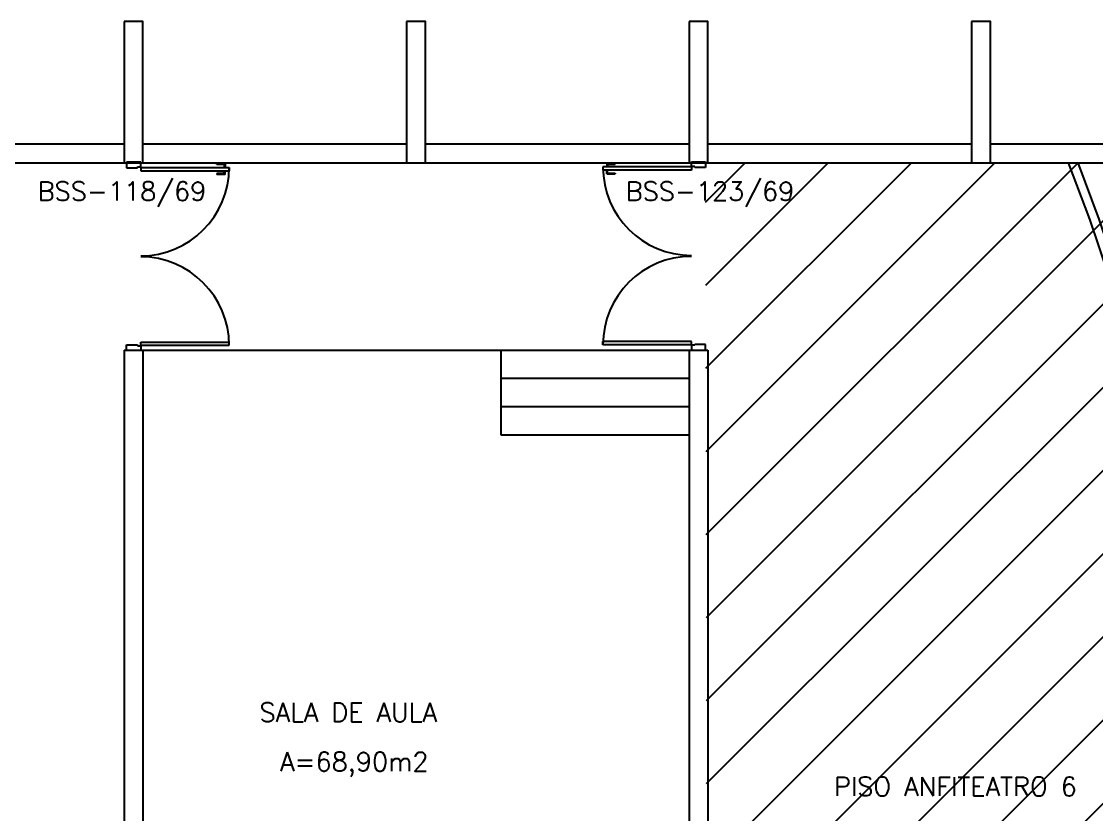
# Model space of a CAD drawing. Extents: x -248 to -11, y 347 to 447.
# Drawn here: x -118.36 to -106.94, y 425.11 to 433.53 of the extents above; entities that cross this region are included whole.
import ezdxf
from ezdxf.enums import TextEntityAlignment as Align

# ---------------------------------------------------------------- set-up
doc = ezdxf.new("R2010")
doc.units = 0
doc.header["$LTSCALE"] = 0.02
doc.header["$MEASUREMENT"] = 0
doc.header["$PDMODE"] = 99
doc.layers.get('0').update_dxf_attribs({"linetype": 'CONTINUOUS'})
doc.layers.get('DEFPOINTS').update_dxf_attribs({"linetype": 'CONTINUOUS'})
for name, color, linetype in [('1', 1, 'CONTINUOUS'), ('ALV', 2, 'CONTINUOUS'), ('AREA', 2, 'CONTINUOUS'), ('ESQ', 1, 'CONTINUOUS'), ('ESTR', 3, 'CONTINUOUS'), ('PISO', 1, 'CONTINUOUS'), ('TEXTO', 2, 'CONTINUOUS'), ('TEXTO-CENTRO-CUSTO', 2, 'CONTINUOUS'), ('TEXTO-ENDEREÇO', 2, 'CONTINUOUS')]:
    doc.layers.add(name, color=color, linetype=linetype)
doc.styles.add('1', font='romans.shx', dxfattribs={"height": 1.1})
doc.styles.add('UNB-100', font='simplex.shx', dxfattribs={"height": 0.2})
doc.styles.add('UNB-100-1', font='simplex.shx', dxfattribs={"height": 0.2})
doc.dimstyles.new('1-600', dxfattribs={"dimtxt": 1.1, "dimasz": 2.5, "dimexe": 2, "dimexo": 4, "dimgap": 0.2, "dimtad": 1, "dimdec": 0, "dimzin": 4, "dimdsep": 46, "dimlunit": 6, "dimtxsty": '1', "dimblk1": 'NONE', "dimblk2": 'NONE', "dimsah": 1, "dimcen": 0, "dimclrd": 2, "dimclre": 2, "dimclrt": 2, "dimadec": 0, "dimazin": 0, "dimtfac": 1, "dimtdec": 0, "dimtmove": 2, "dimatfit": 3, "dimldrblk": 'NONE', "dimfxl": 0, "dimtolj": 1, "dimtzin": 0, "dimarcsym": 0})

# ---------------------------------------------------------------- blocks, each defined once
blk = doc.blocks.new('PTDP-SSS')
for p, q in [((0.055, 1.015), (0.09, 1.015)), ((0.055, 0.075), (0.055, 1.015)), ((0.09, 0.075), (0.09, 1.015)), ((1.91, 0.075), (1.91, 1.015)), ((1.945, 1.015), (1.91, 1.015)), ((1.945, 0.075), (1.945, 1.015)), ((0.05, 0.075), (0, 0.075)), ((0, 0.075), (0, -0.075)), ((0.05, 0.04), (0.05, 0.075)), ((0.06, 0.04), (0.05, 0.04)), ((0.055, 0.075), (0.09, 0.075)), ((0.06, -0.075), (0.06, 0.04)), ((1.945, 0.075), (1.91, 0.075)), ((1.94, -0.075), (1.94, 0.04)), ((1.94, 0.04), (1.95, 0.04)), ((1.95, 0.04), (1.95, 0.075)), ((1.95, 0.075), (2, 0.075)), ((2, 0.075), (2, -0.075)), ((0, -0.075), (0.06, -0.075)), ((2, -0.075), (1.94, -0.075))]:
    blk.add_line(p, q)
for centre, start, end in [((0.055, 0.075), 0, 90), ((1.945, 0.075), 90, 180)]:
    blk.add_arc(centre, 0.94, start, end)
blk = doc.blocks.new('PILAR-SSS')
blk.add_lwpolyline([(0, 0), (0, -1.5), (0.2, -1.5), (0.2, 0)], close=True)
blk = doc.blocks.new('PISOANF-SSS')
for p, q in [((0, 0), (-0.224, -0.6)), ((-0.224, -0.6), (-0.427, -1.2)), ((-0.427, -1.2), (-0.603, -1.8)), ((-0.603, -1.8), (-0.772, -2.4)), ((-0.772, -2.4), (-0.914, -3)), ((-0.914, -3), (-1.032, -3.6)), ((-1.032, -3.6), (-1.14, -4.2)), ((-1.14, -4.2), (-1.223, -4.8)), ((-1.223, -4.8), (-1.28, -5.3)), ((-1.28, -5.3), (-1.324, -5.8)), ((-1.324, -5.8), (-1.355, -6.3)), ((-1.355, -6.3), (-1.374, -6.8)), ((-1.374, -6.8), (-1.374, -7.111)), ((-1.374, -7.111), (-1.38, -7.611)), ((-1.374, -8.093), (-1.38, -7.593)), ((-1.355, -8.593), (-1.374, -8.093)), ((-1.324, -9.093), (-1.355, -8.593)), ((-1.28, -9.593), (-1.324, -9.093)), ((-1.223, -10.093), (-1.28, -9.593)), ((-1.14, -10.693), (-1.223, -10.093)), ((-1.032, -11.293), (-1.14, -10.693)), ((-0.914, -11.893), (-1.032, -11.293)), ((-0.772, -12.493), (-0.914, -11.893)), ((-0.603, -13.093), (-0.772, -12.493)), ((-0.427, -13.693), (-0.603, -13.093))]:
    blk.add_line(p, q)
blk.add_lwpolyline([(-0.224, -14.293), (-0.427, -13.693)], close=True)
blk.add_lwpolyline([(0, -14.893), (-0.224, -14.293)])
blk = doc.blocks.new('*D56')
at = {"layer": 'DEFPOINTS', "color": 0}
for p in [(-108.069, 440.03), (-108.069, 433.53), (-78.269, 433.53)]:
    blk.add_point(p, dxfattribs=at)
at = {"layer": 'TEXTO-CENTRO-CUSTO', "color": 2, "lineweight": -2}
for p, q in [((-108.069, 437.53), (-108.069, 442.03)), ((-78.269, 440.03), (-108.069, 440.03))]:
    blk.add_line(p, q, dxfattribs=at)
at = {"layer": 'TEXTO-CENTRO-CUSTO', "color": 2, "insert": (-93.169, 440.963), "char_height": 1.1, "attachment_point": 5, "style": '1'}
blk.add_mtext('\\A1;Química Inorgânica', dxfattribs=at)
blk = doc.blocks.new('_NONE')
at = {"color": 0, "linetype": 'ByBlock'}
blk.add_circle((0, 0), 0.25, dxfattribs=at)
blk = doc.blocks.new('*D55')
at = {"color": 2, "linetype": 'ByBlock'}
for p, q in [((-111.069, 437.53), (-111.069, 442.03)), ((-108.069, 440.03), (-111.069, 440.03))]:
    blk.add_line(p, q, dxfattribs=at)
at = {"layer": 'DEFPOINTS', "color": 0, "linetype": 'ByBlock'}
for p in [(-111.069, 440.03), (-111.069, 433.53), (-108.069, 433.53)]:
    blk.add_point(p, dxfattribs=at)
blk = doc.blocks.new('*D53')
at = {"color": 2, "linetype": 'ByBlock'}
for p, q in [((-117.269, 437.53), (-117.269, 442.03)), ((-111.069, 440.03), (-117.269, 440.03))]:
    blk.add_line(p, q, dxfattribs=at)
at = {"layer": 'DEFPOINTS', "color": 0, "linetype": 'ByBlock'}
for p in [(-117.269, 440.03), (-117.269, 433.53), (-111.069, 433.53)]:
    blk.add_point(p, dxfattribs=at)
at = {"color": 2, "linetype": 'ByBlock', "insert": (-114.169, 440.78), "char_height": 1.1, "attachment_point": 5, "style": '1'}
blk.add_mtext('\\A1;S.Aula', dxfattribs=at)
blk = doc.blocks.new('*D52')
at = {"color": 2, "linetype": 'ByBlock'}
for p, q in [((-120.269, 437.53), (-120.269, 442.03)), ((-117.269, 440.03), (-120.269, 440.03))]:
    blk.add_line(p, q, dxfattribs=at)
at = {"layer": 'DEFPOINTS', "color": 0, "linetype": 'ByBlock'}
for p in [(-120.269, 440.03), (-120.269, 433.53), (-117.269, 433.53)]:
    blk.add_point(p, dxfattribs=at)

msp = doc.modelspace()

# ---------------------------------------------------------------- hatches: boundary and pattern name
at = {"layer": '1'}
h = msp.add_hatch(dxfattribs=at)
h.set_pattern_fill('ANSI31', color=256, scale=5, angle=180, style=0)
h.paths.add_polyline_path([(-111.094, 432.03), (-72.243, 432.03), (-72.269, 417.058), (-111.069, 417.061)])

# ---------------------------------------------------------------- linework, layer by layer
at = {"layer": 'ALV'}
for p, q in [((-120.069, 432.23), (-117.269, 432.23)), ((-117.069, 432.23), (-114.269, 432.23)), ((-114.069, 432.23), (-111.269, 432.23)), ((-111.069, 432.23), (-108.269, 432.23)), ((-108.069, 432.23), (-105.269, 432.23)), ((-120.069, 432.03), (-117.269, 432.03)), ((-117.069, 432.03), (-114.269, 432.03)), ((-114.069, 432.03), (-111.269, 432.03)), ((-111.069, 432.03), (-108.269, 432.03)), ((-108.069, 432.03), (-105.269, 432.03)), ((-117.269, 430.04), (-117.269, 417.058)), ((-117.269, 430.04), (-117.069, 430.04)), ((-117.069, 430.04), (-117.069, 420.149)), ((-111.269, 430.04), (-111.269, 416.804)), ((-111.269, 430.04), (-111.069, 430.04)), ((-111.069, 430.04), (-111.069, 417.061))]:
    msp.add_line(p, q, dxfattribs=at)
at = {"layer": 'ESQ'}
for p, q in [((-116.195, 432.02), (-116.285, 432.02)), ((-116.285, 432.01), (-116.285, 432.02)), ((-116.205, 432.01), (-116.285, 432.01)), ((-116.205, 432.01), (-116.205, 431.98)), ((-116.195, 432.02), (-116.195, 431.98)), ((-112.144, 432.025), (-112.054, 432.025)), ((-112.144, 432.025), (-112.144, 431.985)), ((-112.134, 432.015), (-112.054, 432.015)), ((-112.134, 432.015), (-112.134, 431.985)), ((-112.054, 432.015), (-112.054, 432.025)), ((-116.205, 431.915), (-116.285, 431.915)), ((-116.285, 431.915), (-116.285, 431.905)), ((-116.195, 431.905), (-116.285, 431.905)), ((-116.205, 431.915), (-116.205, 431.945)), ((-116.195, 431.905), (-116.195, 431.945)), ((-112.144, 431.91), (-112.144, 431.95)), ((-112.144, 431.91), (-112.054, 431.91)), ((-112.134, 431.92), (-112.134, 431.95)), ((-112.134, 431.92), (-112.054, 431.92)), ((-112.054, 431.92), (-112.054, 431.91))]:
    msp.add_line(p, q, dxfattribs=at)
at = {"layer": 'PISO'}
for p, q in [((-117.069, 430.04), (-111.269, 430.04)), ((-113.269, 430.04), (-113.269, 429.14)), ((-113.269, 429.74), (-111.269, 429.74)), ((-113.269, 429.44), (-111.269, 429.44)), ((-113.269, 429.14), (-111.269, 429.14))]:
    msp.add_line(p, q, dxfattribs=at)

# ---------------------------------------------------------------- block references
at = {"layer": 'ALV', "xscale": -1}
for p in [(-107.242, 432.03), (-107.142, 432.03)]:
    msp.add_blockref('PISOANF-SSS', p, dxfattribs=at)
at = {"layer": 'ESQ'}
for p, rotation in [((-117.168, 432.035), 270), ((-111.169, 430.04), 90)]:
    msp.add_blockref('PTDP-SSS', p, dxfattribs=dict(at, rotation=rotation))
at = {"layer": 'ESTR'}
for p in [(-117.269, 433.53), (-114.269, 433.53), (-111.269, 433.53), (-108.269, 433.53)]:
    msp.add_blockref('PILAR-SSS', p, dxfattribs=at)

# ---------------------------------------------------------------- texts
at = {"layer": 'AREA', "style": 'UNB-100'}
msp.add_text('A=68,90m2', height=0.2, dxfattribs=at).set_placement((-115.614, 425.568))
at = {"layer": 'TEXTO', "style": 'UNB-100'}
for s, p in [('SALA DE AULA', (-115.832, 426.091)), ('PISO ANFITEATRO 6', (-109.732, 425.304))]:
    msp.add_text(s, height=0.2, dxfattribs=at).set_placement(p)
at = {"layer": 'TEXTO-ENDEREÇO', "style": 'UNB-100-1'}
for s, rotation, p in [('BSS-118/69', 0, (-117.292, 431.627)), ('BSS-123/69', 360, (-111.047, 431.627))]:
    msp.add_text(s, height=0.2, rotation=rotation, dxfattribs=at).set_placement(p, align=Align.CENTER)

# ---------------------------------------------------------------- dimensions: what is measured, and where the dimension line sits
at = {"layer": 'TEXTO-CENTRO-CUSTO'}
for base, p1, p2, text, picture, middle in [((-108.069, 440.03), (-78.269, 433.53), (-108.069, 433.53), 'Química Inorgânica', '*D56', (-93.169, 440.963)), ((-120.269, 440.03), (-117.269, 433.53), (-120.269, 433.53), ' ', '*D52', (-118.769, 440.03)), ((-117.269, 440.03), (-111.069, 433.53), (-117.269, 433.53), 'S.Aula', '*D53', (-114.169, 440.78)), ((-111.069, 440.03), (-108.069, 433.53), (-111.069, 433.53), ' ', '*D55', (-109.569, 440.03))]:
    dim = msp.add_linear_dim(base=base, p1=p1, p2=p2, text=text, dimstyle='1-600', override={"dimse1": 1}, dxfattribs=at)
    dim.commit()
    dim.dimension.update_dxf_attribs({"geometry": picture, "text_midpoint": middle})

doc.saveas('drawing.dxf')
